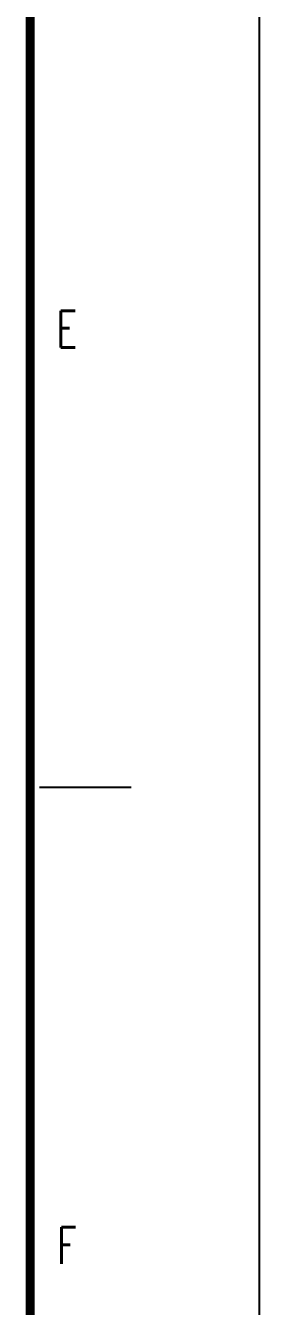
# Model space of a CAD drawing. Header units: millimetres. Extents: x 0 to 232280, y -26939 to 23794.
# Drawn here: x 108147 to 108328, y -25006 to -24017 of the extents above; entities that cross this region are included whole.
import ezdxf
from ezdxf.enums import TextEntityAlignment as Align

# ---------------------------------------------------------------- set-up
doc = ezdxf.new("R2010")
doc.units = ezdxf.units.MM
doc.header["$LTSCALE"] = 30
doc.styles.add('ROMANS', font='ROMANS.shx', dxfattribs={"width": 0.8})

# ---------------------------------------------------------------- blocks, each defined once
blk = doc.blocks.new('TITLE')
at = {"color": 7}
for p, q in [((841, 0), (841, 594.854)), ((824.024, 230.409), (831.098, 230.409))]:
    blk.add_line(p, q, dxfattribs=at)
at = {"color": 7, "const_width": 0.707}
blk.add_lwpolyline([(823.317, 17.329), (823.317, 577.171)], dxfattribs=at)
at = {"color": 7, "style": 'ROMANS', "width": 0.7}
for s, p in [('E', (826.146, 265.774)), ('F', (826.146, 195.043))]:
    blk.add_text(s, height=2.829, dxfattribs=at).set_placement(p, align=Align.MIDDLE)

msp = doc.modelspace()

# ---------------------------------------------------------------- block references
at = {"linetype": 'ByBlock', "xscale": 9.999999998999984, "yscale": 9.999999998999984, "zscale": 9.999999998999984}
msp.add_blockref('TITLE', (99917.65, -26909.16), dxfattribs=at)

doc.saveas('drawing.dxf')
